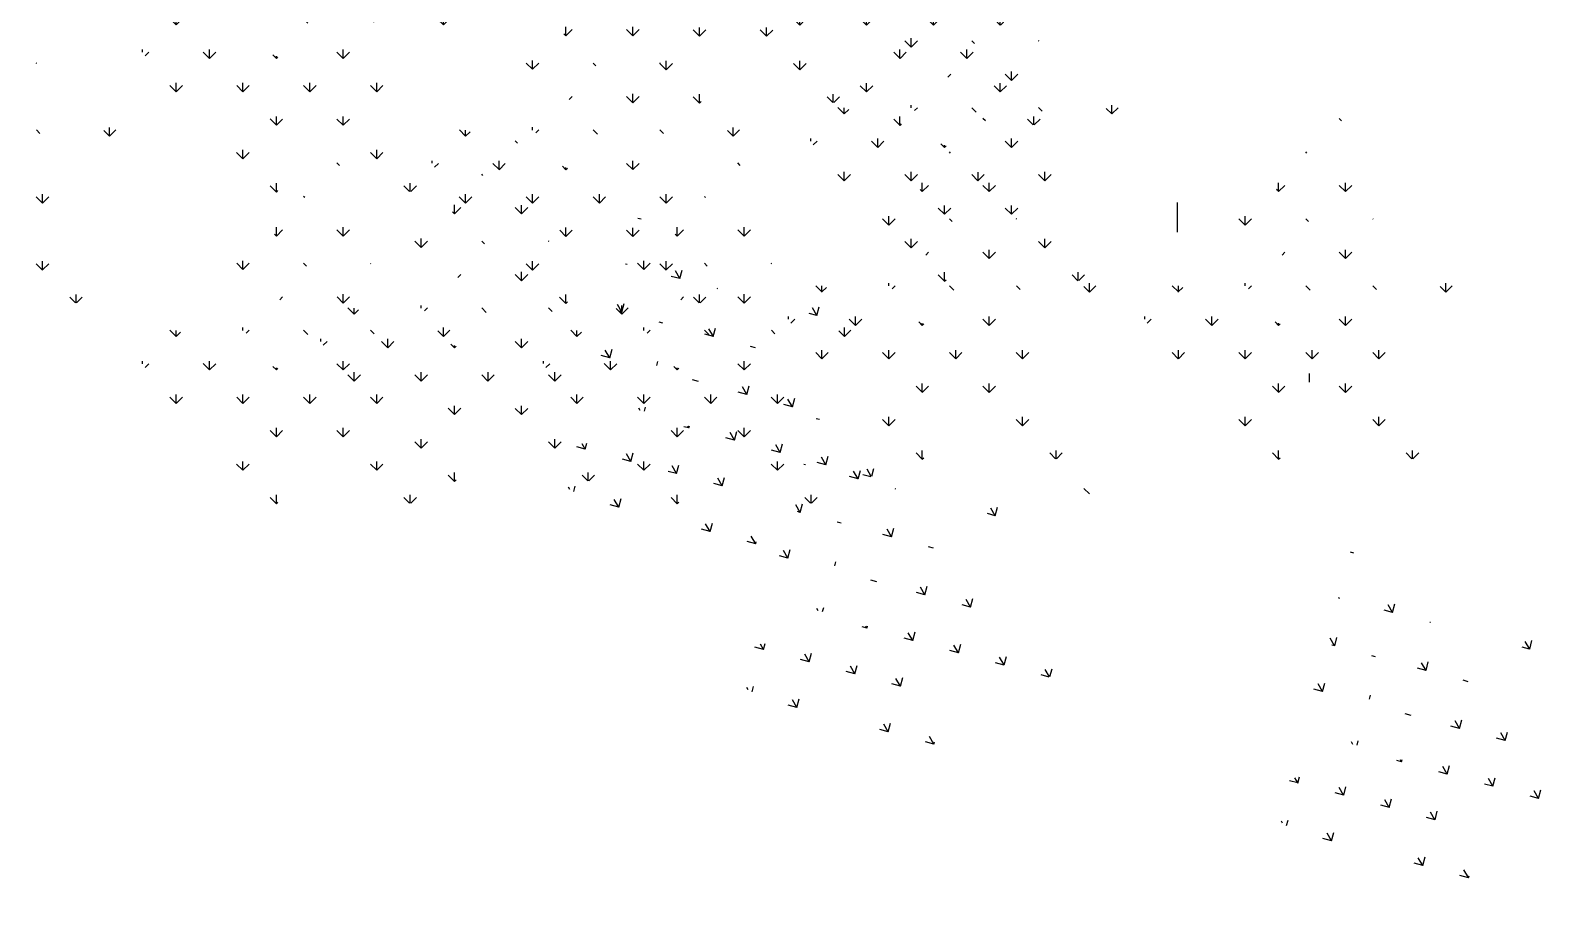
# Model space of a CAD drawing. Header units: millimetres. Extents: x -10 to 320, y -26 to 94.
# Drawn here: x -1.34 to 0.567, y 26.632 to 27.723 of the extents above; entities that cross this region are included whole.
import ezdxf

# ---------------------------------------------------------------- set-up
doc = ezdxf.new("R2010")
doc.units = ezdxf.units.MM
doc.header["$LTSCALE"] = 0.05

msp = doc.modelspace()

# ---------------------------------------------------------------- hatches: boundary and pattern name
at = {"linetype": 'Continuous'}
h = msp.add_hatch(dxfattribs=at)
h.set_pattern_fill('GRASS', scale=0.058864, style=0)
h.set_pattern_definition([(90, (-96.156534, 50.85781), (-0.041622823, 0.041622823), [0.011036918, -0.072208728]), (45, (-96.156534, 50.85781), (-0.041622823, 0.041622823), [0.011036918, -0.047826643]), (135, (-96.156534, 50.85781), (-0.041622823, -0.041622823), [0.011036918, -0.047826643])])
edge = h.paths.add_edge_path()
edge.add_line((-0.4532, 27.7549), (-0.3881, 27.6313))
edge.add_line((-0.3881, 27.6313), (-0.2615, 27.6358))
edge.add_line((-0.2615, 27.6358), (-0.4011, 27.748))
edge.add_line((-0.4011, 27.748), (-0.2674, 27.7805))
edge.add_line((-0.2674, 27.7805), (-0.2705, 27.9127))
edge.add_line((-0.2705, 27.9127), (-0.3364, 27.7917))
edge.add_line((-0.3364, 27.7917), (-0.437, 27.7692))
edge.add_line((-0.437, 27.7692), (-0.3843, 27.8155))
edge.add_line((-0.3843, 27.8155), (-0.3917, 27.9785))
edge.add_line((-0.3917, 27.9785), (-0.4356, 28.067))
edge.add_line((-0.4356, 28.067), (-0.4338, 27.9054))
edge.add_line((-0.4338, 27.9054), (-0.4518, 27.7845))
edge.add_line((-0.4518, 27.7845), (-0.4671, 27.8041))
edge.add_line((-0.4671, 27.8041), (-0.4752, 28.1485))
edge.add_line((-0.4752, 28.1485), (-0.5155, 27.9376))
edge.add_line((-0.5155, 27.9376), (-0.4904, 27.8341))
edge.add_line((-0.4904, 27.8341), (-0.5379, 27.8954))
edge.add_line((-0.5379, 27.8954), (-0.5354, 28.0261))
edge.add_line((-0.5354, 28.0261), (-0.5843, 27.877))
edge.add_line((-0.5843, 27.877), (-0.48, 27.7914))
edge.add_line((-0.48, 27.7914), (-0.7209, 27.881))
edge.add_line((-0.7209, 27.881), (-0.6291, 27.7361))
edge.add_line((-0.6291, 27.7361), (-0.4777, 27.7628))
edge.add_line((-0.4777, 27.7628), (-0.5846, 27.6561))
edge.add_line((-0.5846, 27.6561), (-0.5222, 27.5983))
edge.add_line((-0.5222, 27.5983), (-0.451, 27.7495))
h = msp.add_hatch(dxfattribs=at)
h.set_pattern_fill('GRASS', scale=0.058864, style=0)
h.set_pattern_definition([(90, (-95.907016, 50.830116), (-0.041622823, 0.041622823), [0.011036918, -0.072208728]), (45, (-95.907016, 50.830116), (-0.041622823, 0.041622823), [0.011036918, -0.047826643]), (135, (-95.907016, 50.830116), (-0.041622823, -0.041622823), [0.011036918, -0.047826643])])
edge = h.paths.add_edge_path()
edge.add_line((-0.2036, 27.7272), (-0.1386, 27.6036))
edge.add_line((-0.1386, 27.6036), (-0.0119, 27.6081))
edge.add_line((-0.0119, 27.6081), (-0.1515, 27.7203))
edge.add_line((-0.1515, 27.7203), (-0.0179, 27.7528))
edge.add_line((-0.0179, 27.7528), (-0.021, 27.885))
edge.add_line((-0.021, 27.885), (-0.0869, 27.764))
edge.add_line((-0.0869, 27.764), (-0.1874, 27.7415))
edge.add_line((-0.1874, 27.7415), (-0.1348, 27.7878))
edge.add_line((-0.1348, 27.7878), (-0.1422, 27.9508))
edge.add_line((-0.1422, 27.9508), (-0.1861, 28.0393))
edge.add_line((-0.1861, 28.0393), (-0.1843, 27.8777))
edge.add_line((-0.1843, 27.8777), (-0.2023, 27.7568))
edge.add_line((-0.2023, 27.7568), (-0.2175, 27.7764))
edge.add_line((-0.2175, 27.7764), (-0.2257, 28.1208))
edge.add_line((-0.2257, 28.1208), (-0.266, 27.9099))
edge.add_line((-0.266, 27.9099), (-0.2408, 27.8064))
edge.add_line((-0.2408, 27.8064), (-0.2884, 27.8677))
edge.add_line((-0.2884, 27.8677), (-0.2859, 27.9984))
edge.add_line((-0.2859, 27.9984), (-0.3348, 27.8493))
edge.add_line((-0.3348, 27.8493), (-0.2305, 27.7637))
edge.add_line((-0.2305, 27.7637), (-0.4714, 27.8533))
edge.add_line((-0.4714, 27.8533), (-0.3795, 27.7084))
edge.add_line((-0.3795, 27.7084), (-0.2282, 27.7351))
edge.add_line((-0.2282, 27.7351), (-0.335, 27.6284))
edge.add_line((-0.335, 27.6284), (-0.2727, 27.5706))
edge.add_line((-0.2727, 27.5706), (-0.2015, 27.7218))
h = msp.add_hatch(dxfattribs=at)
h.set_pattern_fill('GRASS', scale=0.058864, style=0)
h.set_pattern_definition([(90, (-96.683295, 50.747037), (-0.041622823, 0.041622823), [0.011036918, -0.072208728]), (45, (-96.683295, 50.747037), (-0.041622823, 0.041622823), [0.011036918, -0.047826643]), (135, (-96.683295, 50.747037), (-0.041622823, -0.041622823), [0.011036918, -0.047826643])])
edge = h.paths.add_edge_path()
edge.add_line((-0.9799, 27.6442), (-0.9149, 27.5206))
edge.add_line((-0.9149, 27.5206), (-0.7882, 27.525))
edge.add_line((-0.7882, 27.525), (-0.9278, 27.6372))
edge.add_line((-0.9278, 27.6372), (-0.7942, 27.6698))
edge.add_line((-0.7942, 27.6698), (-0.7973, 27.8019))
edge.add_line((-0.7973, 27.8019), (-0.8632, 27.6809))
edge.add_line((-0.8632, 27.6809), (-0.9637, 27.6584))
edge.add_line((-0.9637, 27.6584), (-0.9111, 27.7047))
edge.add_line((-0.9111, 27.7047), (-0.9185, 27.8678))
edge.add_line((-0.9185, 27.8678), (-0.9623, 27.9563))
edge.add_line((-0.9623, 27.9563), (-0.9606, 27.7946))
edge.add_line((-0.9606, 27.7946), (-0.9786, 27.6737))
edge.add_line((-0.9786, 27.6737), (-0.9938, 27.6933))
edge.add_line((-0.9938, 27.6933), (-1.0019, 28.0377))
edge.add_line((-1.0019, 28.0377), (-1.0423, 27.8268))
edge.add_line((-1.0423, 27.8268), (-1.0171, 27.7233))
edge.add_line((-1.0171, 27.7233), (-1.0647, 27.7846))
edge.add_line((-1.0647, 27.7846), (-1.0622, 27.9153))
edge.add_line((-1.0622, 27.9153), (-1.1111, 27.7662))
edge.add_line((-1.1111, 27.7662), (-1.0068, 27.6807))
edge.add_line((-1.0068, 27.6807), (-1.2477, 27.7703))
edge.add_line((-1.2477, 27.7703), (-1.1558, 27.6254))
edge.add_line((-1.1558, 27.6254), (-1.0045, 27.652))
edge.add_line((-1.0045, 27.652), (-1.1113, 27.5453))
edge.add_line((-1.1113, 27.5453), (-1.049, 27.4875))
edge.add_line((-1.049, 27.4875), (-0.9778, 27.6387))
h = msp.add_hatch(dxfattribs=at)
h.set_pattern_fill('GRASS', scale=0.058864, style=0)
h.set_pattern_definition([(90, (-95.851567, 50.636264), (-0.041622823, 0.041622823), [0.011036918, -0.072208728]), (45, (-95.85157, 50.636264), (-0.041622823, 0.041622823), [0.011036918, -0.047826643]), (135, (-95.85157, 50.636264), (-0.041622823, -0.041622823), [0.011036918, -0.047826643])])
edge = h.paths.add_edge_path()
edge.add_line((-0.1482, 27.5334), (-0.0832, 27.4098))
edge.add_line((-0.0832, 27.4098), (0.0435, 27.4142))
edge.add_line((0.0435, 27.4142), (-0.0961, 27.5264))
edge.add_line((-0.0961, 27.5264), (0.0375, 27.559))
edge.add_line((0.0375, 27.559), (0.0344, 27.6911))
edge.add_line((0.0344, 27.6911), (-0.0315, 27.5701))
edge.add_line((-0.0315, 27.5701), (-0.132, 27.5476))
edge.add_line((-0.132, 27.5476), (-0.0794, 27.5939))
edge.add_line((-0.0794, 27.5939), (-0.0868, 27.757))
edge.add_line((-0.0868, 27.757), (-0.1306, 27.8455))
edge.add_line((-0.1306, 27.8455), (-0.1288, 27.6838))
edge.add_line((-0.1288, 27.6838), (-0.1469, 27.5629))
edge.add_line((-0.1469, 27.5629), (-0.1621, 27.5825))
edge.add_line((-0.1621, 27.5825), (-0.1702, 27.9269))
edge.add_line((-0.1702, 27.9269), (-0.2105, 27.716))
edge.add_line((-0.2105, 27.716), (-0.1854, 27.6125))
edge.add_line((-0.1854, 27.6125), (-0.233, 27.6738))
edge.add_line((-0.233, 27.6738), (-0.2305, 27.8046))
edge.add_line((-0.2305, 27.8046), (-0.2794, 27.6555))
edge.add_line((-0.2794, 27.6555), (-0.175, 27.5699))
edge.add_line((-0.175, 27.5699), (-0.4159, 27.6595))
edge.add_line((-0.4159, 27.6595), (-0.3241, 27.5146))
edge.add_line((-0.3241, 27.5146), (-0.1728, 27.5413))
edge.add_line((-0.1728, 27.5413), (-0.2796, 27.4346))
edge.add_line((-0.2796, 27.4346), (-0.2173, 27.3768))
edge.add_line((-0.2173, 27.3768), (-0.1461, 27.5279))
h = msp.add_hatch(dxfattribs=at)
h.set_pattern_fill('GRASS', scale=0.058864, style=0)
h.set_pattern_definition([(90, (-97.09916, 50.60857), (-0.041622823, 0.041622823), [0.011036918, -0.072208728]), (45, (-97.09916, 50.60857), (-0.041622823, 0.041622823), [0.011036918, -0.047826643]), (135, (-97.09916, 50.60857), (-0.041622823, -0.041622823), [0.011036918, -0.047826643])])
edge = h.paths.add_edge_path()
edge.add_line((-1.3958, 27.5057), (-1.3308, 27.3821))
edge.add_line((-1.3308, 27.3821), (-1.2041, 27.3865))
edge.add_line((-1.2041, 27.3865), (-1.3437, 27.4987))
edge.add_line((-1.3437, 27.4987), (-1.21, 27.5313))
edge.add_line((-1.21, 27.5313), (-1.2132, 27.6634))
edge.add_line((-1.2132, 27.6634), (-1.279, 27.5424))
edge.add_line((-1.279, 27.5424), (-1.3796, 27.5199))
edge.add_line((-1.3796, 27.5199), (-1.327, 27.5662))
edge.add_line((-1.327, 27.5662), (-1.3344, 27.7293))
edge.add_line((-1.3344, 27.7293), (-1.3782, 27.8178))
edge.add_line((-1.3782, 27.8178), (-1.3764, 27.6561))
edge.add_line((-1.3764, 27.6561), (-1.3944, 27.5352))
edge.add_line((-1.3944, 27.5352), (-1.4097, 27.5548))
edge.add_line((-1.4097, 27.5548), (-1.4178, 27.8993))
edge.add_line((-1.4178, 27.8993), (-1.4581, 27.6883))
edge.add_line((-1.4581, 27.6883), (-1.433, 27.5848))
edge.add_line((-1.433, 27.5848), (-1.4806, 27.6461))
edge.add_line((-1.4806, 27.6461), (-1.4781, 27.7769))
edge.add_line((-1.4781, 27.7769), (-1.527, 27.6278))
edge.add_line((-1.527, 27.6278), (-1.4226, 27.5422))
edge.add_line((-1.4226, 27.5422), (-1.6635, 27.6318))
edge.add_line((-1.6635, 27.6318), (-1.5717, 27.4869))
edge.add_line((-1.5717, 27.4869), (-1.4204, 27.5136))
edge.add_line((-1.4204, 27.5136), (-1.5272, 27.4069))
edge.add_line((-1.5272, 27.4069), (-1.4649, 27.3491))
edge.add_line((-1.4649, 27.3491), (-1.3937, 27.5002))
h = msp.add_hatch(dxfattribs=at)
h.set_pattern_fill('GRASS', scale=0.058864, style=0)
h.set_pattern_definition([(90, (-96.32288, 50.60857), (-0.041622823, 0.041622823), [0.011036918, -0.072208728]), (45, (-96.32288, 50.60857), (-0.041622823, 0.041622823), [0.011036918, -0.047826643]), (135, (-96.32288, 50.60857), (-0.041622823, -0.041622823), [0.011036918, -0.047826643])])
edge = h.paths.add_edge_path()
edge.add_line((-0.6195, 27.5057), (-0.5545, 27.3821))
edge.add_line((-0.5545, 27.3821), (-0.4278, 27.3865))
edge.add_line((-0.4278, 27.3865), (-0.5674, 27.4987))
edge.add_line((-0.5674, 27.4987), (-0.4338, 27.5313))
edge.add_line((-0.4338, 27.5313), (-0.4369, 27.6634))
edge.add_line((-0.4369, 27.6634), (-0.5028, 27.5424))
edge.add_line((-0.5028, 27.5424), (-0.6033, 27.5199))
edge.add_line((-0.6033, 27.5199), (-0.5507, 27.5662))
edge.add_line((-0.5507, 27.5662), (-0.5581, 27.7293))
edge.add_line((-0.5581, 27.7293), (-0.6019, 27.8178))
edge.add_line((-0.6019, 27.8178), (-0.6001, 27.6561))
edge.add_line((-0.6001, 27.6561), (-0.6182, 27.5352))
edge.add_line((-0.6182, 27.5352), (-0.6334, 27.5548))
edge.add_line((-0.6334, 27.5548), (-0.6415, 27.8993))
edge.add_line((-0.6415, 27.8993), (-0.6819, 27.6883))
edge.add_line((-0.6819, 27.6883), (-0.6567, 27.5848))
edge.add_line((-0.6567, 27.5848), (-0.7043, 27.6461))
edge.add_line((-0.7043, 27.6461), (-0.7018, 27.7769))
edge.add_line((-0.7018, 27.7769), (-0.7507, 27.6278))
edge.add_line((-0.7507, 27.6278), (-0.6463, 27.5422))
edge.add_line((-0.6463, 27.5422), (-0.8872, 27.6318))
edge.add_line((-0.8872, 27.6318), (-0.7954, 27.4869))
edge.add_line((-0.7954, 27.4869), (-0.6441, 27.5136))
edge.add_line((-0.6441, 27.5136), (-0.7509, 27.4069))
edge.add_line((-0.7509, 27.4069), (-0.6886, 27.3491))
edge.add_line((-0.6886, 27.3491), (-0.6174, 27.5002))
h = msp.add_hatch(dxfattribs=at)
h.set_pattern_fill('GRASS', scale=0.058864, style=0)
h.set_pattern_definition([(90, (-95.87929, 50.41472), (-0.041622823, 0.041622823), [0.011036918, -0.072208728]), (45, (-95.87929, 50.41472), (-0.041622823, 0.041622823), [0.011036918, -0.047826643]), (135, (-95.87929, 50.41472), (-0.041622823, -0.041622823), [0.011036918, -0.047826643])])
edge = h.paths.add_edge_path()
edge.add_line((-0.1759, 27.3118), (-0.1109, 27.1882))
edge.add_line((-0.1109, 27.1882), (0.0158, 27.1927))
edge.add_line((0.0158, 27.1927), (-0.1238, 27.3049))
edge.add_line((-0.1238, 27.3049), (0.0098, 27.3374))
edge.add_line((0.0098, 27.3374), (0.0067, 27.4696))
edge.add_line((0.0067, 27.4696), (-0.0592, 27.3486))
edge.add_line((-0.0592, 27.3486), (-0.1597, 27.3261))
edge.add_line((-0.1597, 27.3261), (-0.1071, 27.3724))
edge.add_line((-0.1071, 27.3724), (-0.1145, 27.5354))
edge.add_line((-0.1145, 27.5354), (-0.1583, 27.6239))
edge.add_line((-0.1583, 27.6239), (-0.1566, 27.4623))
edge.add_line((-0.1566, 27.4623), (-0.1746, 27.3414))
edge.add_line((-0.1746, 27.3414), (-0.1898, 27.361))
edge.add_line((-0.1898, 27.361), (-0.1979, 27.7054))
edge.add_line((-0.1979, 27.7054), (-0.2383, 27.4945))
edge.add_line((-0.2383, 27.4945), (-0.2131, 27.391))
edge.add_line((-0.2131, 27.391), (-0.2607, 27.4523))
edge.add_line((-0.2607, 27.4523), (-0.2582, 27.583))
edge.add_line((-0.2582, 27.583), (-0.3071, 27.4339))
edge.add_line((-0.3071, 27.4339), (-0.2027, 27.3483))
edge.add_line((-0.2027, 27.3483), (-0.4437, 27.4379))
edge.add_line((-0.4437, 27.4379), (-0.3518, 27.293))
edge.add_line((-0.3518, 27.293), (-0.2005, 27.3197))
edge.add_line((-0.2005, 27.3197), (-0.3073, 27.213))
edge.add_line((-0.3073, 27.213), (-0.245, 27.1552))
edge.add_line((-0.245, 27.1552), (-0.1738, 27.3064))
h = msp.add_hatch(dxfattribs=at)
h.set_pattern_fill('GRASS', scale=0.058864, style=0)
h.set_pattern_definition([(90, (-95.435703, 50.41472), (-0.041622823, 0.041622823), [0.011036918, -0.072208728]), (45, (-95.435703, 50.41472), (-0.041622823, 0.041622823), [0.011036918, -0.047826643]), (135, (-95.435703, 50.41472), (-0.041622823, -0.041622823), [0.011036918, -0.047826643])])
edge = h.paths.add_edge_path()
edge.add_line((0.2677, 27.3118), (0.3327, 27.1882))
edge.add_line((0.3327, 27.1882), (0.4594, 27.1927))
edge.add_line((0.4594, 27.1927), (0.3198, 27.3049))
edge.add_line((0.3198, 27.3049), (0.4534, 27.3374))
edge.add_line((0.4534, 27.3374), (0.4503, 27.4696))
edge.add_line((0.4503, 27.4696), (0.3844, 27.3486))
edge.add_line((0.3844, 27.3486), (0.2839, 27.3261))
edge.add_line((0.2839, 27.3261), (0.3365, 27.3724))
edge.add_line((0.3365, 27.3724), (0.3291, 27.5354))
edge.add_line((0.3291, 27.5354), (0.2852, 27.6239))
edge.add_line((0.2852, 27.6239), (0.287, 27.4623))
edge.add_line((0.287, 27.4623), (0.269, 27.3414))
edge.add_line((0.269, 27.3414), (0.2538, 27.361))
edge.add_line((0.2538, 27.361), (0.2457, 27.7054))
edge.add_line((0.2457, 27.7054), (0.2053, 27.4945))
edge.add_line((0.2053, 27.4945), (0.2305, 27.391))
edge.add_line((0.2305, 27.391), (0.1829, 27.4523))
edge.add_line((0.1829, 27.4523), (0.1854, 27.583))
edge.add_line((0.1854, 27.583), (0.1365, 27.4339))
edge.add_line((0.1365, 27.4339), (0.2408, 27.3483))
edge.add_line((0.2408, 27.3483), (-0.0001, 27.4379))
edge.add_line((-0.0001, 27.4379), (0.0918, 27.293))
edge.add_line((0.0918, 27.293), (0.2431, 27.3197))
edge.add_line((0.2431, 27.3197), (0.1363, 27.213))
edge.add_line((0.1363, 27.213), (0.1986, 27.1552))
edge.add_line((0.1986, 27.1552), (0.2698, 27.3064))
h = msp.add_hatch(dxfattribs=at)
h.set_pattern_fill('GRASS', scale=0.058864, style=0)
h.set_pattern_definition([(90, (-96.4615, 50.387027), (-0.041622823, 0.041622823), [0.011036918, -0.072208728]), (45, (-96.4615, 50.387027), (-0.041622823, 0.041622823), [0.011036918, -0.047826643]), (135, (-96.4615, 50.387027), (-0.041622823, -0.041622823), [0.011036918, -0.047826643])])
edge = h.paths.add_edge_path()
edge.add_line((-0.7581, 27.2842), (-0.6931, 27.1606))
edge.add_line((-0.6931, 27.1606), (-0.5664, 27.165))
edge.add_line((-0.5664, 27.165), (-0.706, 27.2772))
edge.add_line((-0.706, 27.2772), (-0.5724, 27.3097))
edge.add_line((-0.5724, 27.3097), (-0.5755, 27.4419))
edge.add_line((-0.5755, 27.4419), (-0.6414, 27.3209))
edge.add_line((-0.6414, 27.3209), (-0.7419, 27.2984))
edge.add_line((-0.7419, 27.2984), (-0.6893, 27.3447))
edge.add_line((-0.6893, 27.3447), (-0.6967, 27.5078))
edge.add_line((-0.6967, 27.5078), (-0.7405, 27.5962))
edge.add_line((-0.7405, 27.5962), (-0.7388, 27.4346))
edge.add_line((-0.7388, 27.4346), (-0.7568, 27.3137))
edge.add_line((-0.7568, 27.3137), (-0.772, 27.3333))
edge.add_line((-0.772, 27.3333), (-0.7801, 27.6777))
edge.add_line((-0.7801, 27.6777), (-0.8205, 27.4668))
edge.add_line((-0.8205, 27.4668), (-0.7953, 27.3633))
edge.add_line((-0.7953, 27.3633), (-0.8429, 27.4246))
edge.add_line((-0.8429, 27.4246), (-0.8404, 27.5553))
edge.add_line((-0.8404, 27.5553), (-0.8893, 27.4062))
edge.add_line((-0.8893, 27.4062), (-0.785, 27.3207))
edge.add_line((-0.785, 27.3207), (-1.0259, 27.4102))
edge.add_line((-1.0259, 27.4102), (-0.934, 27.2653))
edge.add_line((-0.934, 27.2653), (-0.7827, 27.292))
edge.add_line((-0.7827, 27.292), (-0.8895, 27.1853))
edge.add_line((-0.8895, 27.1853), (-0.8272, 27.1275))
edge.add_line((-0.8272, 27.1275), (-0.756, 27.2787))
h = msp.add_hatch(dxfattribs=at)
h.set_pattern_fill('GRASS', scale=0.058864, style=0)
h.set_pattern_definition([(90, (-96.683295, 50.359334), (-0.041622823, 0.041622823), [0.011036918, -0.072208728]), (45, (-96.683295, 50.359334), (-0.041622823, 0.041622823), [0.011036918, -0.047826643]), (135, (-96.683295, 50.359334), (-0.041622823, -0.041622823), [0.011036918, -0.047826643])])
edge = h.paths.add_edge_path()
edge.add_line((-0.9799, 27.2565), (-0.9149, 27.1329))
edge.add_line((-0.9149, 27.1329), (-0.7882, 27.1373))
edge.add_line((-0.7882, 27.1373), (-0.9278, 27.2495))
edge.add_line((-0.9278, 27.2495), (-0.7942, 27.2821))
edge.add_line((-0.7942, 27.2821), (-0.7973, 27.4142))
edge.add_line((-0.7973, 27.4142), (-0.8632, 27.2932))
edge.add_line((-0.8632, 27.2932), (-0.9637, 27.2707))
edge.add_line((-0.9637, 27.2707), (-0.9111, 27.317))
edge.add_line((-0.9111, 27.317), (-0.9185, 27.4801))
edge.add_line((-0.9185, 27.4801), (-0.9623, 27.5685))
edge.add_line((-0.9623, 27.5685), (-0.9606, 27.4069))
edge.add_line((-0.9606, 27.4069), (-0.9786, 27.286))
edge.add_line((-0.9786, 27.286), (-0.9938, 27.3056))
edge.add_line((-0.9938, 27.3056), (-1.0019, 27.65))
edge.add_line((-1.0019, 27.65), (-1.0423, 27.4391))
edge.add_line((-1.0423, 27.4391), (-1.0171, 27.3356))
edge.add_line((-1.0171, 27.3356), (-1.0647, 27.3969))
edge.add_line((-1.0647, 27.3969), (-1.0622, 27.5276))
edge.add_line((-1.0622, 27.5276), (-1.1111, 27.3785))
edge.add_line((-1.1111, 27.3785), (-1.0068, 27.293))
edge.add_line((-1.0068, 27.293), (-1.2477, 27.3825))
edge.add_line((-1.2477, 27.3825), (-1.1558, 27.2377))
edge.add_line((-1.1558, 27.2377), (-1.0045, 27.2643))
edge.add_line((-1.0045, 27.2643), (-1.1113, 27.1576))
edge.add_line((-1.1113, 27.1576), (-1.049, 27.0998))
edge.add_line((-1.049, 27.0998), (-0.9778, 27.251))
h = msp.add_hatch(dxfattribs=at)
h.set_pattern_fill('GRASS', scale=0.058864, style=0)
h.set_pattern_definition([(90, (-96.18426, 50.359334), (-0.041622823, 0.041622823), [0.011036918, -0.072208728]), (45, (-96.18426, 50.359334), (-0.041622823, 0.041622823), [0.011036918, -0.047826643]), (135, (-96.18426, 50.359334), (-0.041622823, -0.041622823), [0.011036918, -0.047826643])])
edge = h.paths.add_edge_path()
edge.add_line((-0.4809, 27.2565), (-0.4159, 27.1329))
edge.add_line((-0.4159, 27.1329), (-0.2892, 27.1373))
edge.add_line((-0.2892, 27.1373), (-0.4288, 27.2495))
edge.add_line((-0.4288, 27.2495), (-0.2951, 27.2821))
edge.add_line((-0.2951, 27.2821), (-0.2983, 27.4142))
edge.add_line((-0.2983, 27.4142), (-0.3641, 27.2932))
edge.add_line((-0.3641, 27.2932), (-0.4647, 27.2707))
edge.add_line((-0.4647, 27.2707), (-0.4121, 27.317))
edge.add_line((-0.4121, 27.317), (-0.4195, 27.4801))
edge.add_line((-0.4195, 27.4801), (-0.4633, 27.5685))
edge.add_line((-0.4633, 27.5685), (-0.4615, 27.4069))
edge.add_line((-0.4615, 27.4069), (-0.4795, 27.286))
edge.add_line((-0.4795, 27.286), (-0.4948, 27.3056))
edge.add_line((-0.4948, 27.3056), (-0.5029, 27.65))
edge.add_line((-0.5029, 27.65), (-0.5432, 27.4391))
edge.add_line((-0.5432, 27.4391), (-0.5181, 27.3356))
edge.add_line((-0.5181, 27.3356), (-0.5657, 27.3969))
edge.add_line((-0.5657, 27.3969), (-0.5631, 27.5276))
edge.add_line((-0.5631, 27.5276), (-0.6121, 27.3785))
edge.add_line((-0.6121, 27.3785), (-0.5077, 27.293))
edge.add_line((-0.5077, 27.293), (-0.7486, 27.3825))
edge.add_line((-0.7486, 27.3825), (-0.6568, 27.2377))
edge.add_line((-0.6568, 27.2377), (-0.5055, 27.2643))
edge.add_line((-0.5055, 27.2643), (-0.6123, 27.1576))
edge.add_line((-0.6123, 27.1576), (-0.55, 27.0998))
edge.add_line((-0.55, 27.0998), (-0.4788, 27.251))
h = msp.add_hatch(dxfattribs=at)
h.set_pattern_fill('GRASS', scale=0.058864, angle=30, style=0)
h.set_pattern_definition([(120, (-94.884806, -0.626806), (-0.056857833, 0.01523501), [0.011036918, -0.072208728]), (75, (-94.884806, -0.626806), (-0.056857833, 0.01523501), [0.011036918, -0.047826643]), (165, (-94.884806, -0.626806), (-0.01523501, -0.056857833), [0.011036918, -0.047826643])])
edge = h.paths.add_edge_path()
edge.add_line((-0.4518, 27.2172), (-0.3337, 27.1427))
edge.add_line((-0.3337, 27.1427), (-0.2262, 27.2098))
edge.add_line((-0.2262, 27.2098), (-0.4032, 27.2372))
edge.add_line((-0.4032, 27.2372), (-0.3038, 27.3322))
edge.add_line((-0.3038, 27.3322), (-0.3725, 27.4451))
edge.add_line((-0.3725, 27.4451), (-0.3691, 27.3074))
edge.add_line((-0.3691, 27.3074), (-0.4449, 27.2376))
edge.add_line((-0.4449, 27.2376), (-0.4225, 27.3041))
edge.add_line((-0.4225, 27.3041), (-0.5104, 27.4416))
edge.add_line((-0.5104, 27.4416), (-0.5926, 27.4963))
edge.add_line((-0.5926, 27.4963), (-0.5103, 27.3572))
edge.add_line((-0.5103, 27.3572), (-0.4654, 27.2434))
edge.add_line((-0.4654, 27.2434), (-0.4884, 27.2528))
edge.add_line((-0.4884, 27.2528), (-0.6677, 27.547))
edge.add_line((-0.6677, 27.547), (-0.5971, 27.3442))
edge.add_line((-0.5971, 27.3442), (-0.5236, 27.2672))
edge.add_line((-0.5236, 27.2672), (-0.5955, 27.2964))
edge.add_line((-0.5955, 27.2964), (-0.6586, 27.4109))
edge.add_line((-0.6586, 27.4109), (-0.6265, 27.2573))
edge.add_line((-0.6265, 27.2573), (-0.4933, 27.2354))
edge.add_line((-0.4933, 27.2354), (-0.7467, 27.1925))
edge.add_line((-0.7467, 27.1925), (-0.5948, 27.113))
edge.add_line((-0.5948, 27.113), (-0.477, 27.2117))
edge.add_line((-0.477, 27.2117), (-0.5162, 27.0659))
edge.add_line((-0.5162, 27.0659), (-0.4333, 27.047))
edge.add_line((-0.4333, 27.047), (-0.4472, 27.2135))
h = msp.add_hatch(dxfattribs=at)
h.set_pattern_fill('GRASS', scale=0.058864, angle=30, style=0)
h.set_pattern_definition([(120, (-94.66301, -0.876044), (-0.056857833, 0.01523501), [0.011036918, -0.072208728]), (75, (-94.66301, -0.876044), (-0.056857833, 0.01523501), [0.011036918, -0.047826643]), (165, (-94.66301, -0.876044), (-0.01523501, -0.056857833), [0.011036918, -0.047826643])])
edge = h.paths.add_edge_path()
edge.add_line((-0.23, 26.968), (-0.1119, 26.8934))
edge.add_line((-0.1119, 26.8934), (-0.0044, 26.9606))
edge.add_line((-0.0044, 26.9606), (-0.1814, 26.988))
edge.add_line((-0.1814, 26.988), (-0.082, 27.083))
edge.add_line((-0.082, 27.083), (-0.1507, 27.1959))
edge.add_line((-0.1507, 27.1959), (-0.1473, 27.0581))
edge.add_line((-0.1473, 27.0581), (-0.2231, 26.9884))
edge.add_line((-0.2231, 26.9884), (-0.2007, 27.0548))
edge.add_line((-0.2007, 27.0548), (-0.2886, 27.1923))
edge.add_line((-0.2886, 27.1923), (-0.3708, 27.247))
edge.add_line((-0.3708, 27.247), (-0.2885, 27.1079))
edge.add_line((-0.2885, 27.1079), (-0.2436, 26.9942))
edge.add_line((-0.2436, 26.9942), (-0.2666, 27.0036))
edge.add_line((-0.2666, 27.0036), (-0.4459, 27.2978))
edge.add_line((-0.4459, 27.2978), (-0.3753, 27.095))
edge.add_line((-0.3753, 27.095), (-0.3018, 27.0179))
edge.add_line((-0.3018, 27.0179), (-0.3737, 27.0472))
edge.add_line((-0.3737, 27.0472), (-0.4368, 27.1617))
edge.add_line((-0.4368, 27.1617), (-0.4047, 27.0081))
edge.add_line((-0.4047, 27.0081), (-0.2715, 26.9862))
edge.add_line((-0.2715, 26.9862), (-0.5249, 26.9433))
edge.add_line((-0.5249, 26.9433), (-0.373, 26.8637))
edge.add_line((-0.373, 26.8637), (-0.2552, 26.9625))
edge.add_line((-0.2552, 26.9625), (-0.2944, 26.8167))
edge.add_line((-0.2944, 26.8167), (-0.2115, 26.7978))
edge.add_line((-0.2115, 26.7978), (-0.2254, 26.9643))
h = msp.add_hatch(dxfattribs=at)
h.set_pattern_fill('GRASS', scale=0.058864, angle=30, style=0)
h.set_pattern_definition([(120, (-93.99763, -1.042202), (-0.056857833, 0.01523501), [0.011036918, -0.072208728]), (75, (-93.99763, -1.0422), (-0.056857833, 0.01523501), [0.011036918, -0.047826643]), (165, (-93.99763, -1.0422), (-0.01523501, -0.056857833), [0.011036918, -0.047826643])])
edge = h.paths.add_edge_path()
edge.add_line((0.4354, 26.8018), (0.5535, 26.7273))
edge.add_line((0.5535, 26.7273), (0.661, 26.7944))
edge.add_line((0.661, 26.7944), (0.4839, 26.8218))
edge.add_line((0.4839, 26.8218), (0.5834, 26.9168))
edge.add_line((0.5834, 26.9168), (0.5147, 27.0297))
edge.add_line((0.5147, 27.0297), (0.5181, 26.892))
edge.add_line((0.5181, 26.892), (0.4423, 26.8222))
edge.add_line((0.4423, 26.8222), (0.4647, 26.8887))
edge.add_line((0.4647, 26.8887), (0.3767, 27.0262))
edge.add_line((0.3767, 27.0262), (0.2945, 27.0809))
edge.add_line((0.2945, 27.0809), (0.3769, 26.9418))
edge.add_line((0.3769, 26.9418), (0.4218, 26.828))
edge.add_line((0.4218, 26.828), (0.3988, 26.8374))
edge.add_line((0.3988, 26.8374), (0.2195, 27.1316))
edge.add_line((0.2195, 27.1316), (0.29, 26.9288))
edge.add_line((0.29, 26.9288), (0.3636, 26.8518))
edge.add_line((0.3636, 26.8518), (0.2917, 26.881))
edge.add_line((0.2917, 26.881), (0.2285, 26.9955))
edge.add_line((0.2285, 26.9955), (0.2607, 26.8419))
edge.add_line((0.2607, 26.8419), (0.3939, 26.82))
edge.add_line((0.3939, 26.82), (0.1405, 26.7771))
edge.add_line((0.1405, 26.7771), (0.2924, 26.6976))
edge.add_line((0.2924, 26.6976), (0.4101, 26.7963))
edge.add_line((0.4101, 26.7963), (0.371, 26.6505))
edge.add_line((0.371, 26.6505), (0.4538, 26.6316))
edge.add_line((0.4538, 26.6316), (0.4399, 26.7981))

# ---------------------------------------------------------------- linework, layer by layer
at = {"color": 7}
for p, q in [((0.0872, 27.5089, -0.0003), (0.0872, 27.4717, -0.0003)), ((0.2514, 27.2959, -0.0003), (0.2514, 27.2853, -0.0003)), ((-0.0289, 27.153, -0.0003), (-0.0218, 27.146, -0.0003))]:
    msp.add_line(p, q, dxfattribs=at)

doc.saveas('drawing.dxf')
